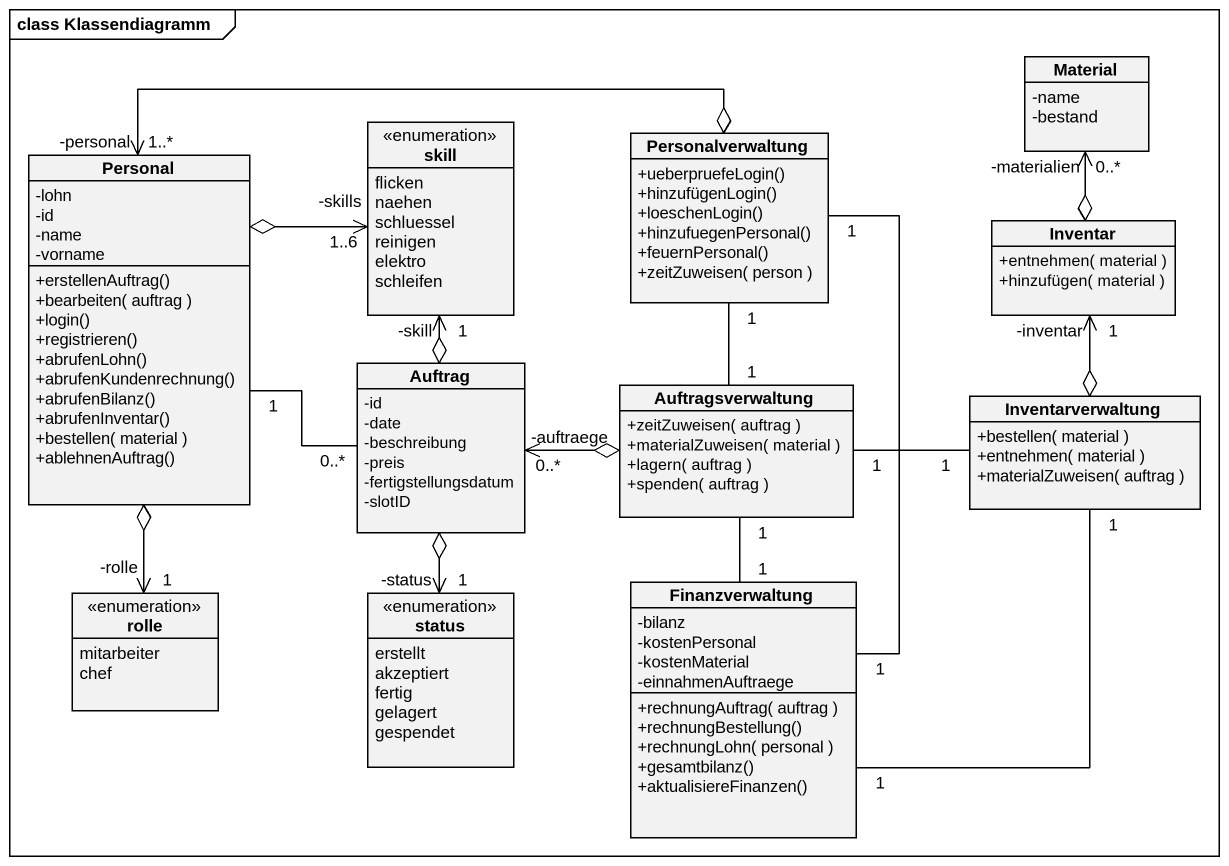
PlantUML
@startuml
mainframe class Klassendiagramm
hide circle
hide empty members
skinparam classAttributeIconSize 0
class Material {
  -name
  -bestand
}
class Personal {
  -lohn
  -id
  -name
  -vorname
  +erstellenAuftrag()
  +bearbeiten( auftrag )
  +login()
  +registrieren()
  +abrufenLohn()
  +abrufenKundenrechnung()
  +abrufenBilanz()
  +abrufenInventar()
  +bestellen( material )
  +ablehnenAuftrag()
}
enum skill {
  flicken
  naehen
  schluessel
  reinigen
  elektro
  schleifen
}
class Personalverwaltung {
  +ueberpruefeLogin()
  +hinzufügenLogin()
  +loeschenLogin()
  +hinzufuegenPersonal()
  +feuernPersonal()
  +zeitZuweisen( person )
}
class Inventar {
  +entnehmen( material )
  +hinzufügen( material )
}
class Auftrag {
  -id
  -date
  -beschreibung
  -preis
  -fertigstellungsdatum
  -slotID
}
class Auftragsverwaltung {
  +zeitZuweisen( auftrag )
  +materialZuweisen( material )
  +lagern( auftrag )
  +spenden( auftrag )
}
class Inventarverwaltung {
  +bestellen( material )
  +entnehmen( material )
  +materialZuweisen( auftrag )
}
enum rolle {
  mitarbeiter
  chef
}
enum status {
  erstellt
  akzeptiert
  fertig
  gelagert
  gespendet
}
class Finanzverwaltung {
  -bilanz
  -kostenPersonal
  -kostenMaterial
  -einnahmenAuftraege
  +rechnungAuftrag( auftrag )
  +rechnungBestellung()
  +rechnungLohn( personal )
  +gesamtbilanz()
  +aktualisiereFinanzen()
}
Personal o-right-> "-skills\n1..6" skill
Personal o--> "-rolle\n1" rolle
Personalverwaltung o-left-> "1..*\n-personal" Personal
Inventar o-up-> "-materialien\n0..*" Material
Auftrag "0..*" -left- "1" Personal
Auftrag o-up-> "1\n-skill" skill
Auftrag o--> "1\n-status" status
Auftragsverwaltung "1" -up- "1" Personalverwaltung
Auftragsverwaltung o-left-> "0..*\n-auftraege" Auftrag
Auftragsverwaltung "1" -right- "1" Inventarverwaltung
Auftragsverwaltung "1" -- "1" Finanzverwaltung
Inventarverwaltung o-up-> "1\n-inventar" Inventar
Finanzverwaltung "1" -up- "1" Personalverwaltung
Finanzverwaltung "1" -up- "1" Inventarverwaltung
@enduml
